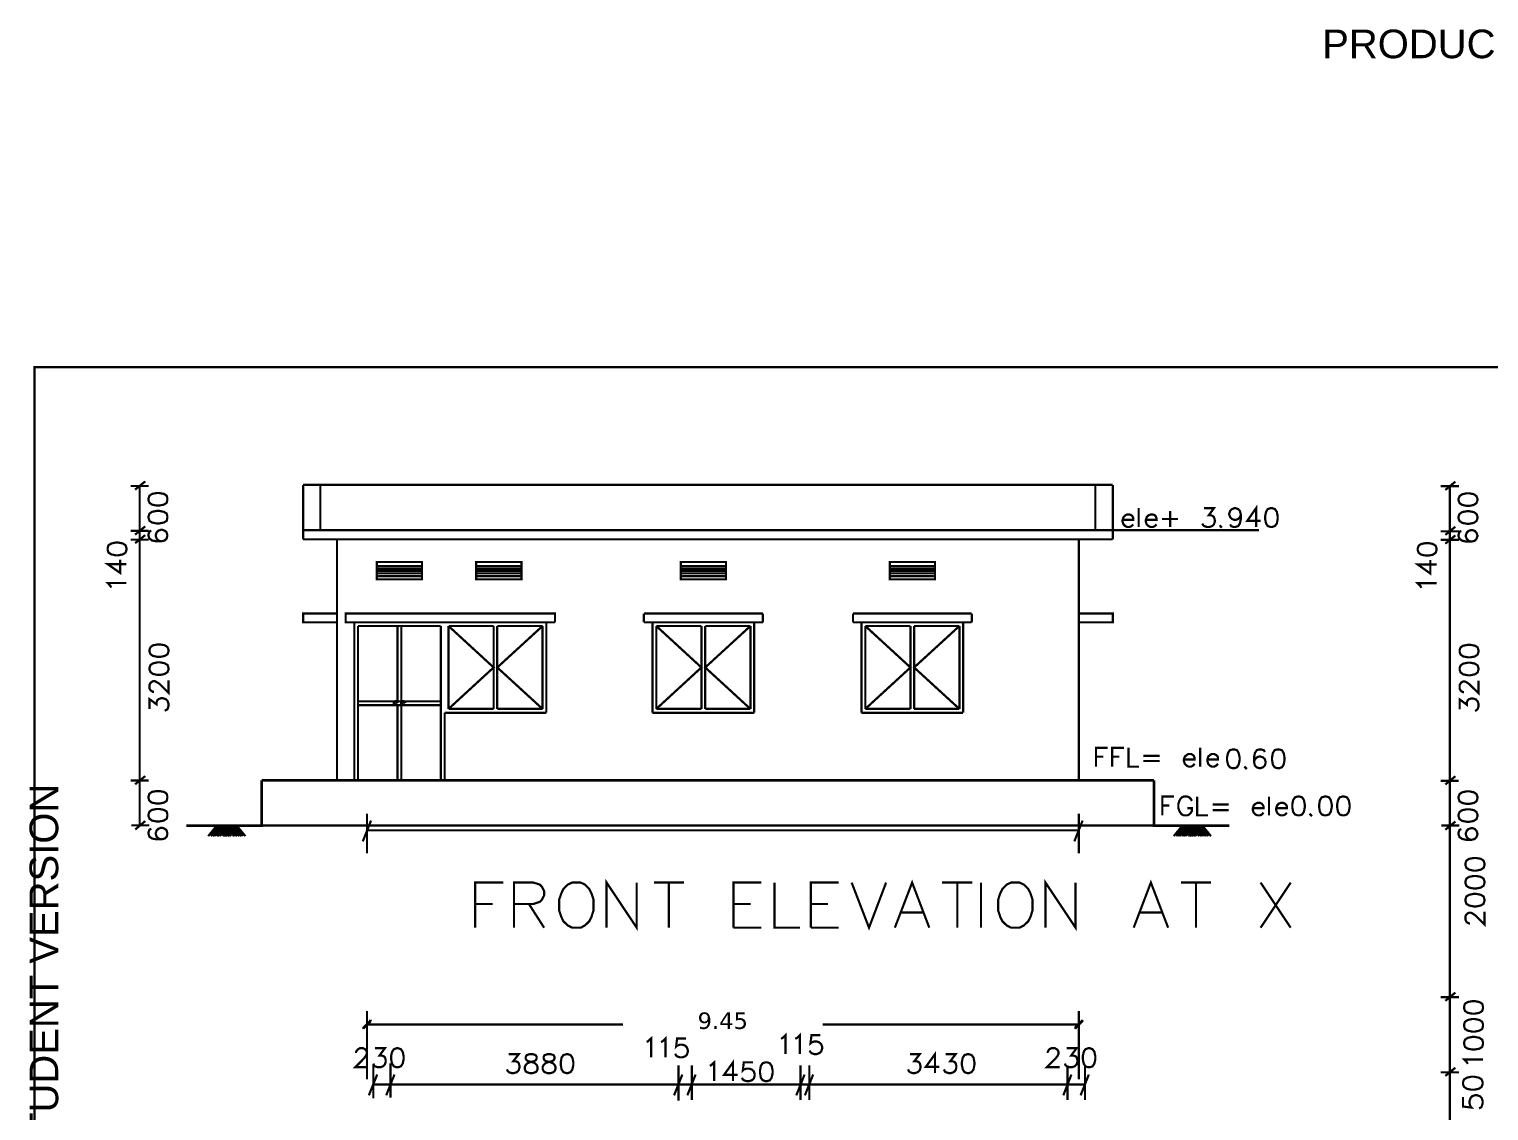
# Model space of a CAD drawing. Header units: millimetres. Extents: x 2845 to 3257, y 1294 to 1582.
# Drawn here: x 2845.3 to 3013.5, y 1456.8 to 1581.5 of the extents above; entities that cross this region are included whole.
import ezdxf

# ---------------------------------------------------------------- set-up
doc = ezdxf.new("R2010")
doc.units = ezdxf.units.MM
for name, color, linetype in [('H', 7, 'Continuous'), ('P', 7, 'Continuous'), ('T', 7, 'Continuous')]:
    doc.layers.add(name, color=color, linetype=linetype)
doc.styles.get("Standard").update_dxf_attribs({"font": 'arial.ttf'})

msp = doc.modelspace()

# ---------------------------------------------------------------- hatches: boundary and pattern name
at = {"layer": 'H', "linetype": 'Continuous'}
for points in [[(2883.81, 1466.31), (2883.73, 1466.4), (2884.61, 1467.28), (2884.68, 1467.19), (2883.81, 1466.31)], [(2965.85, 1466.31), (2965.76, 1466.4), (2966.63, 1467.28), (2966.72, 1467.19), (2965.85, 1466.31)]]:
    msp.add_hatch(color=256, dxfattribs=at).paths.add_polyline_path(points)

# ---------------------------------------------------------------- linework, layer by layer
at = {"layer": 'P'}
for points, const_width in [([(2845.86, 1542.56), (3256.17, 1542.56), (3256.17, 1332.69), (2845.86, 1332.69), (2845.86, 1542.56)], 0.254), ([(2857.46, 1528.45), (2858.63, 1529.4)], 0.254), ([(3008.49, 1528.41), (3009.65, 1529.37)], 0.254), ([(2856.97, 1528.87), (2859.03, 1528.87)], 0.254), ([(2857.99, 1489.72), (2857.99, 1528.87)], 0.254), ([(2859.01, 1527.23), (2859.12, 1526.93), (2859.42, 1526.72), (2859.95, 1526.62), (2860.25, 1526.62), (2860.78, 1526.72), (2861.1, 1526.93), (2861.18, 1527.23), (2861.18, 1527.44), (2861.1, 1527.76), (2860.78, 1527.96), (2860.25, 1528.06), (2859.95, 1528.06), (2859.42, 1527.96), (2859.12, 1527.76), (2859.01, 1527.44), (2859.01, 1527.23)], 0.254), ([(2876.83, 1529), (2970.16, 1529)], 0.254), ([(2876.83, 1522.72), (2876.83, 1529)], 0.254), ([(2878.82, 1523.79), (2878.82, 1529)], 0.254), ([(2968.15, 1523.79), (2968.15, 1529)], 0.254), ([(2970.16, 1522.72), (2970.16, 1529)], 0.254), ([(3007.97, 1528.84), (3010.06, 1528.84)], 0.254), ([(3009.02, 1489.68), (3009.02, 1528.84)], 0.254), ([(3010.02, 1527.22), (3010.13, 1526.9), (3010.44, 1526.69), (3010.96, 1526.58), (3011.27, 1526.58), (3011.78, 1526.69), (3012.08, 1526.9), (3012.19, 1527.22), (3012.19, 1527.41), (3012.08, 1527.71), (3011.78, 1527.92), (3011.27, 1528.03), (3010.96, 1528.03), (3010.44, 1527.92), (3010.13, 1527.71), (3010.02, 1527.41), (3010.02, 1527.22)], 0.254), ([(2859.01, 1525.19), (2859.12, 1524.85), (2859.42, 1524.66), (2859.95, 1524.55), (2860.25, 1524.55), (2860.78, 1524.66), (2861.1, 1524.85), (2861.18, 1525.19), (2861.18, 1525.38), (2861.1, 1525.7), (2860.78, 1525.89), (2860.25, 1526), (2859.95, 1526), (2859.42, 1525.89), (2859.12, 1525.7), (2859.01, 1525.38), (2859.01, 1525.19)], 0.254), ([(2973.14, 1524.15), (2973.14, 1526.32)], 0.254), ([(2976.77, 1526), (2976.77, 1524.15)], 0.254), ([(2980.69, 1526.32), (2981.82, 1526.32), (2981.22, 1525.49), (2981.52, 1525.49), (2981.73, 1525.38), (2981.82, 1525.28), (2981.92, 1524.96), (2981.92, 1524.75), (2981.82, 1524.45), (2981.62, 1524.25), (2981.3, 1524.15), (2981, 1524.15), (2980.69, 1524.25), (2980.58, 1524.34), (2980.48, 1524.55)], 0.254), ([(2984.92, 1525.58), (2984.81, 1525.28), (2984.62, 1525.06), (2984.3, 1524.96), (2984.2, 1524.96), (2983.9, 1525.06), (2983.69, 1525.28), (2983.58, 1525.58), (2983.58, 1525.68), (2983.69, 1526), (2983.9, 1526.21), (2984.2, 1526.32), (2984.3, 1526.32), (2984.62, 1526.21), (2984.81, 1526), (2984.92, 1525.58), (2984.92, 1525.06), (2984.81, 1524.55), (2984.62, 1524.25), (2984.3, 1524.15), (2984.09, 1524.15), (2983.79, 1524.25), (2983.69, 1524.45)], 0.254), ([(2986.68, 1524.15), (2986.68, 1526.32), (2985.66, 1524.85), (2987.2, 1524.85)], 0.254), ([(2988.34, 1526.32), (2988.02, 1526.21), (2987.83, 1525.89), (2987.72, 1525.38), (2987.72, 1525.06), (2987.83, 1524.55), (2988.02, 1524.25), (2988.34, 1524.15), (2988.54, 1524.15), (2988.85, 1524.25), (2989.07, 1524.55), (2989.17, 1525.06), (2989.17, 1525.38), (2989.07, 1525.89), (2988.85, 1526.21), (2988.54, 1526.32), (2988.34, 1526.32)], 0.254), ([(3010.02, 1525.13), (3010.13, 1524.83), (3010.44, 1524.62), (3010.96, 1524.52), (3011.27, 1524.52), (3011.78, 1524.62), (3012.08, 1524.83), (3012.19, 1525.13), (3012.19, 1525.35), (3012.08, 1525.65), (3011.78, 1525.86), (3011.27, 1525.96), (3010.96, 1525.96), (3010.44, 1525.86), (3010.13, 1525.65), (3010.02, 1525.35), (3010.02, 1525.13)], 0.254), ([(2857.46, 1523.26), (2858.63, 1524.22)], 0.254), ([(2971.29, 1524.96), (2972.52, 1524.96), (2972.52, 1525.17), (2972.43, 1525.38), (2972.33, 1525.49), (2972.11, 1525.58), (2971.8, 1525.58), (2971.6, 1525.49), (2971.39, 1525.28), (2971.29, 1524.96), (2971.29, 1524.75), (2971.39, 1524.45), (2971.6, 1524.25), (2971.8, 1524.15), (2972.11, 1524.15), (2972.33, 1524.25), (2972.52, 1524.45)], 0.254), ([(2973.97, 1524.96), (2975.2, 1524.96), (2975.2, 1525.17), (2975.11, 1525.38), (2975.01, 1525.49), (2974.8, 1525.58), (2974.5, 1525.58), (2974.28, 1525.49), (2974.07, 1525.28), (2973.97, 1524.96), (2973.97, 1524.75), (2974.07, 1524.45), (2974.28, 1524.25), (2974.5, 1524.15), (2974.8, 1524.15), (2975.01, 1524.25), (2975.2, 1524.45)], 0.254), ([(2975.84, 1525.06), (2977.69, 1525.06)], 0.254), ([(2982.64, 1524.34), (2982.56, 1524.25), (2982.64, 1524.15), (2982.75, 1524.25)], 0.254), ([(2856.97, 1523.69), (2859.03, 1523.69)], 0.254), ([(2856.97, 1522.68), (2859.03, 1522.68)], 0.254), ([(2857.46, 1522.28), (2858.63, 1523.21)], 0.254), ([(2859.33, 1523.72), (2859.12, 1523.62), (2859.01, 1523.32), (2859.01, 1523.11), (2859.12, 1522.81), (2859.42, 1522.59), (2859.95, 1522.49), (2860.46, 1522.49), (2860.88, 1522.59), (2861.1, 1522.81), (2861.18, 1523.11), (2861.18, 1523.21), (2861.1, 1523.53), (2860.88, 1523.72), (2860.57, 1523.83), (2860.46, 1523.83), (2860.16, 1523.72), (2859.95, 1523.53), (2859.84, 1523.21), (2859.84, 1523.11), (2859.95, 1522.81), (2860.16, 1522.59), (2860.46, 1522.49)], 0.254), ([(2876.83, 1523.79), (2970.16, 1523.79)], 0.254), ([(2876.83, 1522.72), (2970.16, 1522.72)], 0.254), ([(2880.73, 1522.72), (2880.73, 1494.94)], 0.254), ([(2966.24, 1522.72), (2966.24, 1494.94)], 0.254), ([(2970.16, 1523.79), (2987, 1523.79)], 0.254), ([(3007.97, 1523.65), (3010.06, 1523.65)], 0.254), ([(3007.97, 1522.66), (3010.06, 1522.66)], 0.254), ([(3008.49, 1523.23), (3009.65, 1524.18)], 0.254), ([(3008.49, 1522.22), (3009.65, 1523.18)], 0.254), ([(3010.34, 1523.69), (3010.13, 1523.6), (3010.02, 1523.28), (3010.02, 1523.07), (3010.13, 1522.77), (3010.44, 1522.56), (3010.96, 1522.45), (3011.48, 1522.45), (3011.89, 1522.56), (3012.08, 1522.77), (3012.19, 1523.07), (3012.19, 1523.18), (3012.08, 1523.48), (3011.89, 1523.69), (3011.59, 1523.79), (3011.48, 1523.79), (3011.17, 1523.69), (3010.96, 1523.48), (3010.85, 1523.18), (3010.85, 1523.07), (3010.96, 1522.77), (3011.17, 1522.56), (3011.48, 1522.45)], 0.254), ([(2854.3, 1521.5), (2854.39, 1521.2), (2854.71, 1520.99), (2855.22, 1520.88), (2855.54, 1520.88), (2856.07, 1520.99), (2856.37, 1521.2), (2856.47, 1521.5), (2856.47, 1521.71), (2856.37, 1522.03), (2856.07, 1522.24), (2855.54, 1522.35), (2855.22, 1522.35), (2854.71, 1522.24), (2854.39, 1522.03), (2854.3, 1521.71), (2854.3, 1521.5)], 0.254), ([(3005.31, 1521.48), (3005.42, 1521.17), (3005.72, 1520.95), (3006.25, 1520.85), (3006.56, 1520.85), (3007.06, 1520.95), (3007.37, 1521.17), (3007.48, 1521.48), (3007.48, 1521.68), (3007.37, 1521.99), (3007.06, 1522.19), (3006.56, 1522.29), (3006.25, 1522.29), (3005.72, 1522.19), (3005.42, 1521.99), (3005.31, 1521.68), (3005.31, 1521.48)], 0.254), ([(2856.47, 1519.86), (2854.3, 1519.86), (2855.75, 1518.84), (2855.75, 1520.37)], 0.254), ([(2885.33, 1518.11), (2890.53, 1518.11), (2890.53, 1520.11), (2885.33, 1520.11), (2885.33, 1518.11)], 0.254), ([(2885.33, 1519.65), (2890.53, 1519.65)], 0.254), ([(2885.33, 1519.37), (2890.53, 1519.37)], 0.254), ([(2896.78, 1518.11), (2902, 1518.11), (2902, 1520.11), (2896.78, 1520.11), (2896.78, 1518.11)], 0.254), ([(2896.78, 1519.65), (2902, 1519.65)], 0.254), ([(2896.78, 1519.37), (2902, 1519.37)], 0.254), ([(2920.36, 1518.11), (2925.57, 1518.11), (2925.57, 1520.11), (2920.36, 1520.11), (2920.36, 1518.11)], 0.254), ([(2920.36, 1519.65), (2925.57, 1519.65)], 0.254), ([(2920.36, 1519.37), (2925.57, 1519.37)], 0.254), ([(2944.46, 1518.11), (2949.66, 1518.11), (2949.66, 1520.11), (2944.46, 1520.11), (2944.46, 1518.11)], 0.254), ([(2944.46, 1519.65), (2949.66, 1519.65)], 0.254), ([(2944.46, 1519.37), (2949.66, 1519.37)], 0.254), ([(3007.48, 1519.82), (3005.31, 1519.82), (3006.76, 1518.78), (3006.76, 1520.34)], 0.254), ([(2854.71, 1517.16), (2854.6, 1517.37), (2854.3, 1517.69), (2856.47, 1517.69)], 0.254), ([(2885.33, 1519.1), (2890.53, 1519.1)], 0.254), ([(2885.33, 1518.8), (2890.53, 1518.8)], 0.254), ([(2885.33, 1518.48), (2890.53, 1518.48)], 0.254), ([(2896.78, 1519.1), (2902, 1519.1)], 0.254), ([(2896.78, 1518.8), (2902, 1518.8)], 0.254), ([(2896.78, 1518.48), (2902, 1518.48)], 0.254), ([(2920.36, 1519.1), (2925.57, 1519.1)], 0.254), ([(2920.36, 1518.8), (2925.57, 1518.8)], 0.254), ([(2920.36, 1518.48), (2925.57, 1518.48)], 0.254), ([(2944.46, 1519.1), (2949.66, 1519.1)], 0.254), ([(2944.46, 1518.8), (2949.66, 1518.8)], 0.254), ([(2944.46, 1518.48), (2949.66, 1518.48)], 0.254), ([(3005.72, 1517.13), (3005.63, 1517.34), (3005.31, 1517.66), (3007.48, 1517.66)], 0.254), ([(2880.73, 1513.16), (2876.83, 1513.16), (2876.83, 1514.16), (2880.73, 1514.16)], 0.254), ([(2882.74, 1513.16), (2881.73, 1513.16), (2881.73, 1514.16), (2905.86, 1514.16), (2905.86, 1513.16)], 0.254), ([(2929.83, 1514.16), (2918.62, 1514.16), (2916.11, 1514.16)], 0.254), ([(2916.11, 1513.16), (2916.11, 1514.16)], 0.254), ([(2929.83, 1513.16), (2929.83, 1514.16)], 0.254), ([(2953.91, 1514.16), (2942.71, 1514.16), (2940.21, 1514.16)], 0.254), ([(2940.21, 1513.16), (2940.21, 1514.16)], 0.254), ([(2953.91, 1513.16), (2953.91, 1514.16)], 0.254), ([(2966.24, 1513.16), (2970.16, 1513.16), (2970.16, 1514.16), (2966.24, 1514.16)], 0.254), ([(2882.74, 1513.16), (2882.74, 1494.94)], 0.254), ([(2882.74, 1513.16), (2893.15, 1513.16)], 0.254), ([(2883.16, 1512.73), (2883.16, 1494.94)], 0.254), ([(2883.16, 1512.73), (2887.71, 1512.73)], 0.254), ([(2887.71, 1512.73), (2887.71, 1504.04)], 0.254), ([(2887.71, 1512.73), (2888.15, 1512.73)], 0.254), ([(2888.15, 1512.73), (2892.7, 1512.73)], 0.254), ([(2888.15, 1512.73), (2888.15, 1504.04)], 0.254), ([(2892.7, 1512.73), (2892.7, 1503.61), (2892.7, 1494.94)], 0.254), ([(2895.31, 1513.16), (2893.15, 1513.16)], 0.254), ([(2893.59, 1512.73), (2898.79, 1512.73)], 0.254), ([(2893.59, 1512.73), (2893.59, 1503.17)], 0.254), ([(2893.59, 1512.73), (2898.79, 1507.95), (2893.59, 1503.17)], 0.254), ([(2895.31, 1513.16), (2905.86, 1513.16)], 0.254), ([(2898.79, 1512.73), (2898.79, 1503.17)], 0.254), ([(2904.43, 1512.73), (2899.21, 1507.95), (2904.43, 1503.17)], 0.254), ([(2899.21, 1512.73), (2904.43, 1512.73)], 0.254), ([(2899.21, 1512.73), (2899.21, 1503.17)], 0.254), ([(2904.43, 1512.73), (2904.43, 1503.17)], 0.254), ([(2904.86, 1513.16), (2904.86, 1502.73)], 0.254), ([(2916.11, 1513.16), (2929.83, 1513.16)], 0.254), ([(2917.1, 1502.73), (2917.1, 1513.16)], 0.254), ([(2917.54, 1512.73), (2922.74, 1512.73)], 0.254), ([(2917.54, 1503.17), (2917.54, 1512.73)], 0.254), ([(2917.54, 1512.73), (2922.74, 1507.95), (2917.54, 1503.17)], 0.254), ([(2917.63, 1513.16), (2918.62, 1513.16)], 0.254), ([(2922.74, 1512.73), (2922.74, 1503.17)], 0.254), ([(2928.39, 1512.73), (2923.18, 1507.95), (2928.39, 1503.17)], 0.254), ([(2923.18, 1512.73), (2928.39, 1512.73)], 0.254), ([(2923.18, 1512.73), (2923.18, 1503.17)], 0.254), ([(2928.39, 1503.17), (2928.39, 1512.73)], 0.254), ([(2928.83, 1502.73), (2928.83, 1513.16)], 0.254), ([(2940.21, 1513.16), (2953.91, 1513.16)], 0.254), ([(2941.19, 1502.73), (2941.19, 1513.16)], 0.254), ([(2941.63, 1512.73), (2946.84, 1512.73)], 0.254), ([(2941.63, 1503.17), (2941.63, 1512.73)], 0.254), ([(2941.63, 1512.73), (2946.84, 1507.95), (2941.63, 1503.17)], 0.254), ([(2941.71, 1513.16), (2942.71, 1513.16)], 0.254), ([(2946.84, 1512.73), (2946.84, 1503.17)], 0.254), ([(2952.48, 1512.73), (2947.26, 1507.95), (2952.48, 1503.17)], 0.254), ([(2947.26, 1512.73), (2952.48, 1512.73)], 0.254), ([(2947.26, 1512.73), (2947.26, 1503.17)], 0.254), ([(2952.48, 1503.17), (2952.48, 1512.73)], 0.254), ([(2952.91, 1502.73), (2952.91, 1513.16)], 0.254), ([(2859.12, 1509.77), (2859.24, 1509.47), (2859.54, 1509.28), (2860.05, 1509.17), (2860.37, 1509.17), (2860.88, 1509.28), (2861.2, 1509.47), (2861.31, 1509.77), (2861.31, 1509.98), (2861.2, 1510.3), (2860.88, 1510.51), (2860.37, 1510.6), (2860.05, 1510.6), (2859.54, 1510.51), (2859.24, 1510.3), (2859.12, 1509.98), (2859.12, 1509.77)], 0.254), ([(3010.14, 1509.75), (3010.25, 1509.44), (3010.55, 1509.22), (3011.08, 1509.12), (3011.38, 1509.12), (3011.91, 1509.22), (3012.21, 1509.44), (3012.31, 1509.75), (3012.31, 1509.95), (3012.21, 1510.26), (3011.91, 1510.46), (3011.38, 1510.56), (3011.08, 1510.56), (3010.55, 1510.46), (3010.25, 1510.26), (3010.14, 1509.95), (3010.14, 1509.75)], 0.254), ([(2859.12, 1507.71), (2859.24, 1507.41), (2859.54, 1507.2), (2860.05, 1507.09), (2860.37, 1507.09), (2860.88, 1507.2), (2861.2, 1507.41), (2861.31, 1507.71), (2861.31, 1507.92), (2861.2, 1508.24), (2860.88, 1508.43), (2860.37, 1508.54), (2860.05, 1508.54), (2859.54, 1508.43), (2859.24, 1508.24), (2859.12, 1507.92), (2859.12, 1507.71)], 0.254), ([(3010.14, 1507.69), (3010.25, 1507.37), (3010.55, 1507.16), (3011.08, 1507.05), (3011.38, 1507.05), (3011.91, 1507.16), (3012.21, 1507.37), (3012.31, 1507.69), (3012.31, 1507.88), (3012.21, 1508.18), (3011.91, 1508.39), (3011.38, 1508.5), (3011.08, 1508.5), (3010.55, 1508.39), (3010.25, 1508.18), (3010.14, 1507.88), (3010.14, 1507.69)], 0.254), ([(2859.65, 1505.13), (2859.54, 1505.13), (2859.35, 1505.24), (2859.24, 1505.33), (2859.12, 1505.54), (2859.12, 1505.96), (2859.24, 1506.17), (2859.35, 1506.26), (2859.54, 1506.37), (2859.75, 1506.37), (2859.95, 1506.26), (2860.27, 1506.07), (2861.31, 1505.03), (2861.31, 1506.47)], 0.254), ([(3010.66, 1505.1), (3010.55, 1505.1), (3010.34, 1505.2), (3010.25, 1505.31), (3010.14, 1505.5), (3010.14, 1505.93), (3010.25, 1506.12), (3010.34, 1506.23), (3010.55, 1506.33), (3010.76, 1506.33), (3010.97, 1506.23), (3011.27, 1506.01), (3012.31, 1504.99), (3012.31, 1506.44)], 0.254), ([(2859.12, 1503.16), (2859.12, 1504.3), (2859.95, 1503.69), (2859.95, 1504), (2860.05, 1504.2), (2860.16, 1504.3), (2860.48, 1504.41), (2860.67, 1504.41), (2860.99, 1504.3), (2861.2, 1504.09), (2861.31, 1503.79), (2861.31, 1503.47), (2861.2, 1503.16), (2861.1, 1503.07), (2860.88, 1502.96)], 0.254), ([(2883.16, 1504.04), (2892.7, 1504.04)], 0.254), ([(2887.71, 1503.84), (2887.69, 1503.93), (2887.64, 1504), (2887.55, 1504.04), (2887.48, 1504.06), (2887.39, 1504.02), (2887.32, 1503.97), (2887.29, 1503.9), (2887.29, 1503.81), (2887.31, 1503.74), (2887.36, 1503.67), (2887.43, 1503.63), (2887.52, 1503.61), (2887.61, 1503.65), (2887.66, 1503.7), (2887.71, 1503.77)], 0.296), ([(2888.58, 1503.84), (2888.56, 1503.93), (2888.51, 1504), (2888.44, 1504.04), (2888.35, 1504.06), (2888.26, 1504.02), (2888.19, 1503.97), (2888.15, 1503.9), (2888.15, 1503.81), (2888.17, 1503.74), (2888.22, 1503.67), (2888.29, 1503.63), (2888.38, 1503.61), (2888.47, 1503.65), (2888.54, 1503.7), (2888.58, 1503.77)], 0.296), ([(3010.14, 1503.14), (3010.14, 1504.27), (3010.97, 1503.65), (3010.97, 1503.95), (3011.08, 1504.16), (3011.18, 1504.27), (3011.48, 1504.37), (3011.7, 1504.37), (3012.01, 1504.27), (3012.21, 1504.06), (3012.31, 1503.76), (3012.31, 1503.44), (3012.21, 1503.14), (3012.1, 1503.03), (3011.91, 1502.93)], 0.254), ([(2883.16, 1503.61), (2892.7, 1503.61)], 0.254), ([(2887.57, 1503.84), (2887.52, 1503.9), (2887.45, 1503.88), (2887.45, 1503.79), (2887.5, 1503.77), (2887.57, 1503.81)], 0.296), ([(2887.71, 1503.61), (2887.71, 1494.94)], 0.254), ([(2888.15, 1503.61), (2888.15, 1494.94)], 0.254), ([(2888.44, 1503.84), (2888.38, 1503.9), (2888.31, 1503.88), (2888.31, 1503.79), (2888.37, 1503.77), (2888.44, 1503.81)], 0.296), ([(2893.15, 1502.73), (2904.86, 1502.73)], 0.254), ([(2893.15, 1502.73), (2893.15, 1494.94)], 0.254), ([(2893.59, 1503.17), (2898.79, 1503.17)], 0.254), ([(2899.21, 1503.17), (2904.43, 1503.17)], 0.254), ([(2917.1, 1502.73), (2928.83, 1502.73)], 0.254), ([(2917.54, 1503.17), (2922.74, 1503.17)], 0.254), ([(2923.18, 1503.17), (2928.39, 1503.17)], 0.254), ([(2941.19, 1502.73), (2952.91, 1502.73)], 0.254), ([(2941.63, 1503.17), (2946.84, 1503.17)], 0.254), ([(2947.26, 1503.17), (2952.48, 1503.17)], 0.254), ([(2968.23, 1496.52), (2968.23, 1498.69), (2969.57, 1498.69)], 0.254), ([(2968.23, 1497.67), (2969.06, 1497.67)], 0.254), ([(2970.1, 1496.52), (2970.1, 1498.69), (2971.44, 1498.69)], 0.254), ([(2970.1, 1497.67), (2970.92, 1497.67)], 0.254), ([(2971.96, 1498.69), (2971.96, 1496.52), (2973.19, 1496.52)], 0.254), ([(2973.7, 1497.76), (2975.57, 1497.76)], 0.254), ([(2978.36, 1497.35), (2979.59, 1497.35), (2979.59, 1497.56), (2979.49, 1497.76), (2979.4, 1497.86), (2979.19, 1497.97), (2978.89, 1497.97), (2978.68, 1497.86), (2978.46, 1497.67), (2978.36, 1497.35), (2978.36, 1497.16), (2978.46, 1496.84), (2978.68, 1496.63), (2978.89, 1496.52), (2979.19, 1496.52), (2979.4, 1496.63), (2979.59, 1496.84)], 0.254), ([(2980.23, 1496.52), (2980.23, 1498.69)], 0.254), ([(2981.06, 1497.35), (2982.29, 1497.35), (2982.29, 1497.56), (2982.19, 1497.76), (2982.08, 1497.86), (2981.87, 1497.97), (2981.57, 1497.97), (2981.36, 1497.86), (2981.16, 1497.67), (2981.06, 1497.35), (2981.06, 1497.16), (2981.16, 1496.84), (2981.36, 1496.63), (2981.57, 1496.52), (2981.87, 1496.52), (2982.08, 1496.63), (2982.29, 1496.84)], 0.254), ([(2983.97, 1498.5), (2983.65, 1498.41), (2983.44, 1498.09), (2983.33, 1497.58), (2983.33, 1497.26), (2983.44, 1496.75), (2983.65, 1496.44), (2983.97, 1496.33), (2984.18, 1496.33), (2984.48, 1496.44), (2984.67, 1496.75), (2984.78, 1497.26), (2984.78, 1497.58), (2984.67, 1498.09), (2984.48, 1498.41), (2984.18, 1498.5), (2983.97, 1498.5)], 0.254), ([(2987.69, 1498.2), (2987.58, 1498.41), (2987.27, 1498.5), (2987.05, 1498.5), (2986.75, 1498.41), (2986.54, 1498.09), (2986.44, 1497.58), (2986.44, 1497.07), (2986.54, 1496.65), (2986.75, 1496.44), (2987.05, 1496.33), (2987.16, 1496.33), (2987.48, 1496.44), (2987.69, 1496.65), (2987.78, 1496.96), (2987.78, 1497.07), (2987.69, 1497.37), (2987.48, 1497.58), (2987.16, 1497.69), (2987.05, 1497.69), (2986.75, 1497.58), (2986.54, 1497.37), (2986.44, 1497.07)], 0.254), ([(2989.12, 1498.5), (2988.82, 1498.41), (2988.61, 1498.09), (2988.52, 1497.58), (2988.52, 1497.26), (2988.61, 1496.75), (2988.82, 1496.44), (2989.12, 1496.33), (2989.33, 1496.33), (2989.65, 1496.44), (2989.86, 1496.75), (2989.95, 1497.26), (2989.95, 1497.58), (2989.86, 1498.09), (2989.65, 1498.41), (2989.33, 1498.5), (2989.12, 1498.5)], 0.254), ([(2973.7, 1497.16), (2975.57, 1497.16)], 0.254), ([(2985.5, 1496.54), (2985.41, 1496.44), (2985.5, 1496.33), (2985.61, 1496.44)], 0.254), ([(2856.95, 1494.92), (2859.03, 1494.92)], 0.254), ([(2857.46, 1494.48), (2858.63, 1495.43)], 0.254), ([(2872.05, 1494.94), (2872.05, 1489.72), (2863.35, 1489.72)], 0.296), ([(2872.05, 1494.94), (2974.92, 1494.94)], 0.296), ([(2974.92, 1494.94), (2974.92, 1489.72), (2983.6, 1489.72)], 0.296), ([(3007.96, 1494.88), (3010.04, 1494.88)], 0.254), ([(3008.49, 1494.46), (3009.65, 1495.41)], 0.254), ([(2859.01, 1492.87), (2859.12, 1492.57), (2859.42, 1492.36), (2859.95, 1492.26), (2860.25, 1492.26), (2860.78, 1492.36), (2861.1, 1492.57), (2861.18, 1492.87), (2861.18, 1493.08), (2861.1, 1493.4), (2860.78, 1493.61), (2860.25, 1493.7), (2859.95, 1493.7), (2859.42, 1493.61), (2859.12, 1493.4), (2859.01, 1493.08), (2859.01, 1492.87)], 0.254), ([(2975.87, 1490.9), (2975.87, 1493.07), (2977.21, 1493.07)], 0.254), ([(2979.28, 1492.56), (2979.17, 1492.77), (2978.96, 1492.98), (2978.75, 1493.07), (2978.34, 1493.07), (2978.13, 1492.98), (2977.94, 1492.77), (2977.83, 1492.56), (2977.72, 1492.24), (2977.72, 1491.73), (2977.83, 1491.41), (2977.94, 1491.21), (2978.13, 1491), (2978.34, 1490.9), (2978.75, 1490.9), (2978.96, 1491), (2979.17, 1491.21), (2979.28, 1491.41), (2979.28, 1491.73), (2978.75, 1491.73)], 0.254), ([(2979.89, 1493.07), (2979.89, 1490.9), (2981.13, 1490.9)], 0.254), ([(2986.3, 1491.73), (2987.53, 1491.73), (2987.53, 1491.94), (2987.43, 1492.15), (2987.34, 1492.24), (2987.13, 1492.34), (2986.83, 1492.34), (2986.61, 1492.24), (2986.4, 1492.04), (2986.3, 1491.73), (2986.3, 1491.51), (2986.4, 1491.21), (2986.61, 1491), (2986.83, 1490.9), (2987.13, 1490.9), (2987.34, 1491), (2987.53, 1491.21)], 0.254), ([(2988.17, 1490.9), (2988.17, 1493.07)], 0.254), ([(2988.99, 1491.73), (2990.23, 1491.73), (2990.23, 1491.94), (2990.12, 1492.15), (2990.02, 1492.24), (2989.81, 1492.34), (2989.51, 1492.34), (2989.29, 1492.24), (2989.1, 1492.04), (2988.99, 1491.73), (2988.99, 1491.51), (2989.1, 1491.21), (2989.29, 1491), (2989.51, 1490.9), (2989.81, 1490.9), (2990.02, 1491), (2990.23, 1491.21)], 0.254), ([(2991.46, 1493.07), (2991.16, 1492.98), (2990.95, 1492.66), (2990.85, 1492.15), (2990.85, 1491.83), (2990.95, 1491.3), (2991.16, 1491), (2991.46, 1490.9), (2991.68, 1490.9), (2991.98, 1491), (2992.19, 1491.3), (2992.29, 1491.83), (2992.29, 1492.15), (2992.19, 1492.66), (2991.98, 1492.98), (2991.68, 1493.07), (2991.46, 1493.07)], 0.254), ([(2994.57, 1493.07), (2994.25, 1492.98), (2994.04, 1492.66), (2993.95, 1492.15), (2993.95, 1491.83), (2994.04, 1491.3), (2994.25, 1491), (2994.57, 1490.9), (2994.78, 1490.9), (2995.08, 1491), (2995.29, 1491.3), (2995.4, 1491.83), (2995.4, 1492.15), (2995.29, 1492.66), (2995.08, 1492.98), (2994.78, 1493.07), (2994.57, 1493.07)], 0.254), ([(2996.63, 1493.07), (2996.32, 1492.98), (2996.12, 1492.66), (2996.02, 1492.15), (2996.02, 1491.83), (2996.12, 1491.3), (2996.32, 1491), (2996.63, 1490.9), (2996.84, 1490.9), (2997.14, 1491), (2997.36, 1491.3), (2997.46, 1491.83), (2997.46, 1492.15), (2997.36, 1492.66), (2997.14, 1492.98), (2996.84, 1493.07), (2996.63, 1493.07)], 0.254), ([(3010.02, 1492.84), (3010.13, 1492.52), (3010.44, 1492.33), (3010.96, 1492.22), (3011.27, 1492.22), (3011.78, 1492.33), (3012.08, 1492.52), (3012.19, 1492.84), (3012.19, 1493.05), (3012.08, 1493.35), (3011.78, 1493.56), (3011.27, 1493.67), (3010.96, 1493.67), (3010.44, 1493.56), (3010.13, 1493.35), (3010.02, 1493.05), (3010.02, 1492.84)], 0.254), ([(2859.01, 1490.81), (2859.12, 1490.51), (2859.42, 1490.3), (2859.95, 1490.19), (2860.25, 1490.19), (2860.78, 1490.3), (2861.1, 1490.51), (2861.18, 1490.81), (2861.18, 1491.02), (2861.1, 1491.34), (2860.78, 1491.53), (2860.25, 1491.64), (2859.95, 1491.64), (2859.42, 1491.53), (2859.12, 1491.34), (2859.01, 1491.02), (2859.01, 1490.81)], 0.254), ([(2884.2, 1486.52), (2884.2, 1491.09)], 0.254), ([(2966.24, 1486.52), (2966.24, 1491.09)], 0.254), ([(2975.87, 1492.04), (2976.68, 1492.04)], 0.254), ([(2981.66, 1492.15), (2983.51, 1492.15)], 0.254), ([(2981.66, 1491.51), (2983.51, 1491.51)], 0.254), ([(2993.02, 1491.11), (2992.91, 1491), (2993.02, 1490.9), (2993.12, 1491)], 0.254), ([(3010.02, 1490.77), (3010.13, 1490.46), (3010.44, 1490.26), (3010.96, 1490.16), (3011.27, 1490.16), (3011.78, 1490.26), (3012.08, 1490.46), (3012.19, 1490.77), (3012.19, 1490.99), (3012.08, 1491.29), (3011.78, 1491.5), (3011.27, 1491.6), (3010.96, 1491.6), (3010.44, 1491.5), (3010.13, 1491.29), (3010.02, 1490.99), (3010.02, 1490.77)], 0.254), ([(2857.02, 1489.75), (2859.1, 1489.75)], 0.254), ([(2857.48, 1489.27), (2858.63, 1490.24)], 0.254), ([(2859.33, 1489.36), (2859.12, 1489.26), (2859.01, 1488.96), (2859.01, 1488.75), (2859.12, 1488.43), (2859.42, 1488.23), (2859.95, 1488.13), (2860.46, 1488.13), (2860.88, 1488.23), (2861.1, 1488.43), (2861.18, 1488.75), (2861.18, 1488.85), (2861.1, 1489.17), (2860.88, 1489.36), (2860.57, 1489.47), (2860.46, 1489.47), (2860.16, 1489.36), (2859.95, 1489.17), (2859.84, 1488.85), (2859.84, 1488.75), (2859.95, 1488.43), (2860.16, 1488.23), (2860.46, 1488.13)], 0.254), ([(2866.88, 1489.72), (2865.89, 1488.5)], 0.254), ([(2867.2, 1489.72), (2866.21, 1488.5)], 0.254), ([(2867.41, 1489.72), (2866.4, 1488.5)], 0.254), ([(2867.59, 1489.72), (2866.6, 1488.5)], 0.254), ([(2867.59, 1489.72), (2866.6, 1488.5)], 0.254), ([(2867.83, 1489.72), (2866.85, 1488.5)], 0.254), ([(2866.95, 1489.72), (2867.94, 1488.5)], 0.254), ([(2868.01, 1489.72), (2867.02, 1488.5)], 0.254), ([(2867.87, 1489.56), (2867.02, 1488.5)], 0.254), ([(2867.09, 1489.72), (2868.1, 1488.5)], 0.254), ([(2868.22, 1489.72), (2867.23, 1488.5)], 0.254), ([(2867.37, 1489.72), (2868.36, 1488.5)], 0.254), ([(2867.52, 1489.72), (2868.52, 1488.5)], 0.254), ([(2868.56, 1489.72), (2867.57, 1488.5)], 0.254), ([(2868.72, 1489.72), (2867.71, 1488.5)], 0.254), ([(2867.85, 1489.72), (2868.86, 1488.5)], 0.254), ([(2868.98, 1489.72), (2867.97, 1488.5)], 0.254), ([(2868.06, 1489.72), (2869.05, 1488.5)], 0.254), ([(2869.14, 1489.72), (2868.13, 1488.5)], 0.254), ([(2868.2, 1489.56), (2869.05, 1488.5)], 0.254), ([(2868.24, 1489.72), (2869.24, 1488.5)], 0.254), ([(2868.49, 1489.72), (2869.47, 1488.5)], 0.254), ([(2868.49, 1489.72), (2869.47, 1488.5)], 0.254), ([(2868.68, 1489.72), (2869.67, 1488.5)], 0.254), ([(2868.87, 1489.72), (2869.88, 1488.5)], 0.254), ([(2869.17, 1489.72), (2870.18, 1488.5)], 0.254), ([(2872.05, 1489.72), (2974.92, 1489.72)], 0.254), ([(2883.71, 1487.9), (2884.66, 1490.3)], 0.254), ([(2884.2, 1489.17), (2966.24, 1489.17)], 0.254), ([(2965.73, 1487.9), (2966.68, 1490.3)], 0.254), ([(2978.18, 1489.72), (2977.19, 1488.5)], 0.254), ([(2978.48, 1489.72), (2977.49, 1488.5)], 0.254), ([(2978.69, 1489.72), (2977.69, 1488.5)], 0.254), ([(2978.89, 1489.72), (2977.88, 1488.5)], 0.254), ([(2978.89, 1489.72), (2977.88, 1488.5)], 0.254), ([(2979.13, 1489.72), (2978.15, 1488.5)], 0.254), ([(2978.24, 1489.72), (2979.22, 1488.5)], 0.254), ([(2979.31, 1489.72), (2978.31, 1488.5)], 0.254), ([(2979.17, 1489.56), (2978.31, 1488.5)], 0.254), ([(2978.39, 1489.72), (2979.38, 1488.5)], 0.254), ([(2979.52, 1489.72), (2978.52, 1488.5)], 0.254), ([(2978.66, 1489.72), (2979.65, 1488.5)], 0.254), ([(2978.82, 1489.72), (2979.81, 1488.5)], 0.254), ([(2979.84, 1489.72), (2978.85, 1488.5)], 0.254), ([(2980, 1489.72), (2978.99, 1488.5)], 0.254), ([(2979.15, 1489.72), (2980.14, 1488.5)], 0.254), ([(2980.26, 1489.72), (2979.28, 1488.5)], 0.254), ([(2979.36, 1489.72), (2980.35, 1488.5)], 0.254), ([(2980.42, 1489.72), (2979.42, 1488.5)], 0.254), ([(2979.49, 1489.56), (2980.35, 1488.5)], 0.254), ([(2979.52, 1489.72), (2980.53, 1488.5)], 0.254), ([(2979.77, 1489.72), (2980.76, 1488.5)], 0.254), ([(2979.77, 1489.72), (2980.76, 1488.5)], 0.254), ([(2979.96, 1489.72), (2980.95, 1488.5)], 0.254), ([(2980.18, 1489.72), (2981.16, 1488.5)], 0.254), ([(2980.48, 1489.72), (2981.48, 1488.5)], 0.254), ([(3008.04, 1489.72), (3010.11, 1489.72)], 0.254), ([(3008.49, 1489.24), (3009.65, 1490.19)], 0.254), ([(3009.02, 1489.66), (3009.02, 1453.57)], 0.254), ([(3010.34, 1489.33), (3010.13, 1489.22), (3010.02, 1488.92), (3010.02, 1488.71), (3010.13, 1488.39), (3010.44, 1488.18), (3010.96, 1488.07), (3011.48, 1488.07), (3011.89, 1488.18), (3012.08, 1488.39), (3012.19, 1488.71), (3012.19, 1488.82), (3012.08, 1489.12), (3011.89, 1489.33), (3011.59, 1489.43), (3011.48, 1489.43), (3011.17, 1489.33), (3010.96, 1489.12), (3010.85, 1488.82), (3010.85, 1488.71), (3010.96, 1488.39), (3011.17, 1488.18), (3011.48, 1488.07)], 0.254), ([(3010.81, 1485.15), (3010.92, 1484.85), (3011.24, 1484.64), (3011.75, 1484.53), (3012.07, 1484.53), (3012.58, 1484.64), (3012.9, 1484.85), (3013, 1485.15), (3013, 1485.36), (3012.9, 1485.68), (3012.58, 1485.89), (3012.07, 1485.98), (3011.75, 1485.98), (3011.24, 1485.89), (3010.92, 1485.68), (3010.81, 1485.36), (3010.81, 1485.15)], 0.254), ([(3010.81, 1483.08), (3010.92, 1482.78), (3011.24, 1482.57), (3011.75, 1482.47), (3012.07, 1482.47), (3012.58, 1482.57), (3012.9, 1482.78), (3013, 1483.08), (3013, 1483.29), (3012.9, 1483.61), (3012.58, 1483.81), (3012.07, 1483.91), (3011.75, 1483.91), (3011.24, 1483.81), (3010.92, 1483.61), (3010.81, 1483.29), (3010.81, 1483.08)], 0.254), ([(2896.67, 1477.95), (2896.67, 1483.15), (2899.9, 1483.15)], 0.254), ([(2901.14, 1477.95), (2901.14, 1483.15), (2903.38, 1483.15), (2904.12, 1482.92), (2904.36, 1482.66), (2904.61, 1482.17), (2904.61, 1481.67), (2904.36, 1481.18), (2904.12, 1480.93), (2903.38, 1480.68), (2901.14, 1480.68)], 0.254), ([(2907.84, 1483.15), (2907.34, 1482.92), (2906.83, 1482.41), (2906.6, 1481.92), (2906.34, 1481.18), (2906.34, 1479.94), (2906.6, 1479.18), (2906.83, 1478.69), (2907.34, 1478.21), (2907.84, 1477.95), (2908.83, 1477.95), (2909.32, 1478.21), (2909.81, 1478.69), (2910.06, 1479.18), (2910.31, 1479.94), (2910.31, 1481.18), (2910.06, 1481.92), (2909.81, 1482.41), (2909.32, 1482.92), (2908.83, 1483.15), (2907.84, 1483.15)], 0.254), ([(2911.81, 1477.95), (2911.81, 1483.15), (2915.28, 1477.95), (2915.28, 1483.15)], 0.254), ([(2917.26, 1483.15), (2920.73, 1483.15)], 0.254), ([(2918.99, 1483.15), (2918.99, 1477.95)], 0.254), ([(2926.43, 1477.95), (2926.43, 1483.15), (2929.66, 1483.15)], 0.254), ([(2931.16, 1483.15), (2931.16, 1477.95), (2934.12, 1477.95)], 0.254), ([(2935.36, 1477.95), (2935.36, 1483.15), (2938.58, 1483.15)], 0.254), ([(2940.06, 1483.15), (2942.06, 1477.95), (2944.03, 1483.15)], 0.254), ([(2945.04, 1477.95), (2947.03, 1483.15), (2949.01, 1477.95)], 0.254), ([(2950.49, 1483.15), (2953.96, 1483.15)], 0.254), ([(2952.24, 1483.15), (2952.24, 1477.95)], 0.254), ([(2954.97, 1477.95), (2954.97, 1483.15)], 0.254), ([(2958.43, 1483.15), (2957.93, 1482.92), (2957.44, 1482.41), (2957.19, 1481.92), (2956.95, 1481.18), (2956.95, 1479.94), (2957.19, 1479.18), (2957.44, 1478.69), (2957.93, 1478.21), (2958.43, 1477.95), (2959.41, 1477.95), (2959.91, 1478.21), (2960.42, 1478.69), (2960.67, 1479.18), (2960.91, 1479.94), (2960.91, 1481.18), (2960.67, 1481.92), (2960.42, 1482.41), (2959.91, 1482.92), (2959.41, 1483.15), (2958.43, 1483.15)], 0.254), ([(2962.4, 1477.95), (2962.4, 1483.15), (2965.87, 1477.95), (2965.87, 1483.15)], 0.254), ([(2972.57, 1477.95), (2974.55, 1483.15), (2976.54, 1477.95)], 0.254), ([(2978.02, 1483.15), (2981.5, 1483.15)], 0.254), ([(2979.75, 1483.15), (2979.75, 1477.95)], 0.254), ([(2987.2, 1477.95), (2990.67, 1483.15)], 0.254), ([(2987.2, 1483.15), (2990.67, 1477.95)], 0.254), ([(2896.67, 1480.68), (2898.67, 1480.68)], 0.254), ([(2902.86, 1480.68), (2904.61, 1477.95)], 0.254), ([(2926.43, 1480.68), (2928.42, 1480.68)], 0.254), ([(2935.36, 1480.68), (2937.35, 1480.68)], 0.254), ([(3010.81, 1481.02), (3010.92, 1480.7), (3011.24, 1480.51), (3011.75, 1480.4), (3012.07, 1480.4), (3012.58, 1480.51), (3012.9, 1480.7), (3013, 1481.02), (3013, 1481.23), (3012.9, 1481.55), (3012.58, 1481.74), (3012.07, 1481.85), (3011.75, 1481.85), (3011.24, 1481.74), (3010.92, 1481.55), (3010.81, 1481.23), (3010.81, 1481.02)], 0.254), ([(2945.78, 1479.7), (2948.27, 1479.7)], 0.254), ([(2973.31, 1479.7), (2975.78, 1479.7)], 0.254), ([(3011.34, 1478.44), (3011.24, 1478.44), (3011.03, 1478.53), (3010.92, 1478.64), (3010.81, 1478.85), (3010.81, 1479.27), (3010.92, 1479.47), (3011.03, 1479.57), (3011.24, 1479.68), (3011.45, 1479.68), (3011.66, 1479.57), (3011.96, 1479.36), (3013, 1478.34), (3013, 1479.78)], 0.254), ([(2926.43, 1477.95), (2929.66, 1477.95)], 0.254), ([(2935.36, 1477.95), (2938.58, 1477.95)], 0.254), ([(3008.49, 1469.52), (3009.65, 1470.47)], 0.254), ([(3007.97, 1469.94), (3010.06, 1469.94)], 0.254), ([(3010.66, 1468.65), (3010.76, 1468.35), (3011.08, 1468.14), (3011.59, 1468.04), (3011.91, 1468.04), (3012.42, 1468.14), (3012.74, 1468.35), (3012.83, 1468.65), (3012.83, 1468.87), (3012.74, 1469.18), (3012.42, 1469.38), (3011.91, 1469.48), (3011.59, 1469.48), (3011.08, 1469.38), (3010.76, 1469.18), (3010.66, 1468.87), (3010.66, 1468.65)], 0.254), ([(2884.2, 1460.47), (2884.2, 1468.35)], 0.254), ([(2966.24, 1460.47), (2966.24, 1468.35)], 0.254), ([(3010.66, 1466.59), (3010.76, 1466.27), (3011.08, 1466.08), (3011.59, 1465.97), (3011.91, 1465.97), (3012.42, 1466.08), (3012.74, 1466.27), (3012.83, 1466.59), (3012.83, 1466.8), (3012.74, 1467.1), (3012.42, 1467.31), (3011.91, 1467.42), (3011.59, 1467.42), (3011.08, 1467.31), (3010.76, 1467.1), (3010.66, 1466.8), (3010.66, 1466.59)], 0.254), ([(2884.11, 1466.8), (2913.71, 1466.8)], 0.254), ([(2916.43, 1464.77), (2916.62, 1464.88), (2916.94, 1465.18), (2916.94, 1463.01)], 0.254), ([(2918.09, 1464.77), (2918.3, 1464.88), (2918.6, 1465.18), (2918.6, 1463.01)], 0.254), ([(2931.92, 1465.14), (2932.11, 1465.25), (2932.43, 1465.55), (2932.43, 1463.38)], 0.254), ([(2933.56, 1465.14), (2933.77, 1465.25), (2934.09, 1465.55), (2934.09, 1463.38)], 0.254), ([(2936.45, 1465.55), (2935.43, 1465.55), (2935.32, 1464.62), (2935.43, 1464.72), (2935.73, 1464.83), (2936.04, 1464.83), (2936.34, 1464.72), (2936.55, 1464.51), (2936.66, 1464.21), (2936.66, 1464), (2936.55, 1463.68), (2936.34, 1463.49), (2936.04, 1463.38), (2935.73, 1463.38), (2935.43, 1463.49), (2935.32, 1463.59), (2935.21, 1463.79)], 0.254), ([(2966.33, 1466.8), (2936.71, 1466.8)], 0.254), ([(3010.66, 1464.53), (3010.76, 1464.21), (3011.08, 1464), (3011.59, 1463.91), (3011.91, 1463.91), (3012.42, 1464), (3012.74, 1464.21), (3012.83, 1464.53), (3012.83, 1464.74), (3012.74, 1465.04), (3012.42, 1465.25), (3011.91, 1465.36), (3011.59, 1465.36), (3011.08, 1465.25), (3010.76, 1465.04), (3010.66, 1464.74), (3010.66, 1464.53)], 0.254), ([(2882.93, 1463.52), (2882.93, 1463.63), (2883.06, 1463.84), (2883.16, 1463.94), (2883.36, 1464.05), (2883.76, 1464.05), (2883.97, 1463.94), (2884.08, 1463.84), (2884.18, 1463.63), (2884.18, 1463.42), (2884.08, 1463.2), (2883.87, 1462.9), (2882.84, 1461.86), (2884.29, 1461.86)], 0.254), ([(2885.12, 1464.05), (2886.25, 1464.05), (2885.63, 1463.2), (2885.93, 1463.2), (2886.14, 1463.12), (2886.25, 1463.01), (2886.35, 1462.71), (2886.35, 1462.5), (2886.25, 1462.18), (2886.04, 1461.97), (2885.74, 1461.86), (2885.42, 1461.86), (2885.12, 1461.97), (2885.01, 1462.08), (2884.91, 1462.29)], 0.254), ([(2887.59, 1464.05), (2887.29, 1463.94), (2887.08, 1463.63), (2886.97, 1463.12), (2886.97, 1462.8), (2887.08, 1462.29), (2887.29, 1461.97), (2887.59, 1461.86), (2887.8, 1461.86), (2888.1, 1461.97), (2888.31, 1462.29), (2888.42, 1462.8), (2888.42, 1463.12), (2888.31, 1463.63), (2888.1, 1463.94), (2887.8, 1464.05), (2887.59, 1464.05)], 0.254), ([(2920.96, 1465.18), (2919.94, 1465.18), (2919.83, 1464.24), (2919.94, 1464.35), (2920.26, 1464.46), (2920.56, 1464.46), (2920.87, 1464.35), (2921.07, 1464.14), (2921.17, 1463.84), (2921.17, 1463.63), (2921.07, 1463.31), (2920.87, 1463.12), (2920.56, 1463.01), (2920.26, 1463.01), (2919.94, 1463.12), (2919.83, 1463.2), (2919.73, 1463.42)], 0.254), ([(2962.66, 1463.52), (2962.66, 1463.63), (2962.77, 1463.84), (2962.87, 1463.94), (2963.08, 1464.05), (2963.49, 1464.05), (2963.7, 1463.94), (2963.81, 1463.84), (2963.91, 1463.63), (2963.91, 1463.42), (2963.81, 1463.2), (2963.59, 1462.9), (2962.55, 1461.86), (2964.02, 1461.86)], 0.254), ([(2964.83, 1464.05), (2965.98, 1464.05), (2965.36, 1463.2), (2965.66, 1463.2), (2965.87, 1463.12), (2965.98, 1463.01), (2966.08, 1462.71), (2966.08, 1462.5), (2965.98, 1462.18), (2965.76, 1461.97), (2965.46, 1461.86), (2965.15, 1461.86), (2964.83, 1461.97), (2964.72, 1462.08), (2964.64, 1462.29)], 0.254), ([(2967.32, 1464.05), (2967, 1463.94), (2966.81, 1463.63), (2966.7, 1463.12), (2966.7, 1462.8), (2966.81, 1462.29), (2967, 1461.97), (2967.32, 1461.86), (2967.53, 1461.86), (2967.83, 1461.97), (2968.04, 1462.29), (2968.15, 1462.8), (2968.15, 1463.12), (2968.04, 1463.63), (2967.83, 1463.94), (2967.53, 1464.05), (2967.32, 1464.05)], 0.254), ([(2884.93, 1458.28), (2884.93, 1462.2)], 0.254), ([(2886.9, 1458.37), (2886.9, 1462.3)], 0.254), ([(2900.54, 1463.36), (2901.68, 1463.36), (2901.05, 1462.55), (2901.36, 1462.55), (2901.58, 1462.45), (2901.68, 1462.34), (2901.77, 1462.02), (2901.77, 1461.83), (2901.68, 1461.51), (2901.47, 1461.3), (2901.15, 1461.19), (2900.85, 1461.19), (2900.54, 1461.3), (2900.43, 1461.4), (2900.32, 1461.62)], 0.254), ([(2902.92, 1463.36), (2902.6, 1463.26), (2902.49, 1463.06), (2902.49, 1462.85), (2902.6, 1462.66), (2902.81, 1462.55), (2903.22, 1462.45), (2903.53, 1462.34), (2903.75, 1462.13), (2903.85, 1461.92), (2903.85, 1461.62), (2903.75, 1461.4), (2903.64, 1461.3), (2903.32, 1461.19), (2902.92, 1461.19), (2902.6, 1461.3), (2902.49, 1461.4), (2902.39, 1461.62), (2902.39, 1461.92), (2902.49, 1462.13), (2902.71, 1462.34), (2903.02, 1462.45), (2903.43, 1462.55), (2903.64, 1462.66), (2903.75, 1462.85), (2903.75, 1463.06), (2903.64, 1463.26), (2903.32, 1463.36), (2902.92, 1463.36)], 0.254), ([(2904.98, 1463.36), (2904.66, 1463.26), (2904.56, 1463.06), (2904.56, 1462.85), (2904.66, 1462.66), (2904.88, 1462.55), (2905.28, 1462.45), (2905.6, 1462.34), (2905.81, 1462.13), (2905.92, 1461.92), (2905.92, 1461.62), (2905.81, 1461.4), (2905.7, 1461.3), (2905.39, 1461.19), (2904.98, 1461.19), (2904.66, 1461.3), (2904.56, 1461.4), (2904.45, 1461.62), (2904.45, 1461.92), (2904.56, 1462.13), (2904.77, 1462.34), (2905.09, 1462.45), (2905.49, 1462.55), (2905.7, 1462.66), (2905.81, 1462.85), (2905.81, 1463.06), (2905.7, 1463.26), (2905.39, 1463.36), (2904.98, 1463.36)], 0.254), ([(2907.15, 1463.36), (2906.83, 1463.26), (2906.62, 1462.96), (2906.53, 1462.45), (2906.53, 1462.13), (2906.62, 1461.62), (2906.83, 1461.3), (2907.15, 1461.19), (2907.36, 1461.19), (2907.66, 1461.3), (2907.87, 1461.62), (2907.98, 1462.13), (2907.98, 1462.45), (2907.87, 1462.96), (2907.66, 1463.26), (2907.36, 1463.36), (2907.15, 1463.36)], 0.254), ([(2920.1, 1458), (2920.1, 1462.08)], 0.254), ([(2921.63, 1458.07), (2921.63, 1462.08)], 0.254), ([(2923.71, 1462.02), (2923.91, 1462.13), (2924.22, 1462.43), (2924.22, 1460.26)], 0.254), ([(2926.39, 1460.26), (2926.39, 1462.43), (2925.35, 1460.98), (2926.91, 1460.98)], 0.254), ([(2928.67, 1462.43), (2927.63, 1462.43), (2927.52, 1461.49), (2927.63, 1461.6), (2927.95, 1461.7), (2928.25, 1461.7), (2928.56, 1461.6), (2928.78, 1461.39), (2928.88, 1461.09), (2928.88, 1460.88), (2928.78, 1460.56), (2928.56, 1460.36), (2928.25, 1460.26), (2927.95, 1460.26), (2927.63, 1460.36), (2927.52, 1460.45), (2927.42, 1460.66)], 0.254), ([(2930.12, 1462.43), (2929.8, 1462.32), (2929.59, 1462.02), (2929.5, 1461.49), (2929.5, 1461.19), (2929.59, 1460.66), (2929.8, 1460.36), (2930.12, 1460.26), (2930.33, 1460.26), (2930.63, 1460.36), (2930.84, 1460.66), (2930.95, 1461.19), (2930.95, 1461.49), (2930.84, 1462.02), (2930.63, 1462.32), (2930.33, 1462.43), (2930.12, 1462.43)], 0.254), ([(2934.17, 1458.07), (2934.17, 1462.08)], 0.254), ([(2935.18, 1458.07), (2935.18, 1462.08)], 0.254), ([(2946.77, 1463.36), (2947.9, 1463.36), (2947.28, 1462.55), (2947.6, 1462.55), (2947.79, 1462.45), (2947.9, 1462.34), (2948, 1462.02), (2948, 1461.83), (2947.9, 1461.51), (2947.68, 1461.3), (2947.38, 1461.19), (2947.08, 1461.19), (2946.77, 1461.3), (2946.66, 1461.4), (2946.56, 1461.62)], 0.254), ([(2949.66, 1461.19), (2949.66, 1463.36), (2948.62, 1461.92), (2950.17, 1461.92)], 0.254), ([(2950.89, 1463.36), (2952.04, 1463.36), (2951.42, 1462.55), (2951.72, 1462.55), (2951.94, 1462.45), (2952.04, 1462.34), (2952.13, 1462.02), (2952.13, 1461.83), (2952.04, 1461.51), (2951.83, 1461.3), (2951.53, 1461.19), (2951.21, 1461.19), (2950.89, 1461.3), (2950.79, 1461.4), (2950.7, 1461.62)], 0.254), ([(2953.38, 1463.36), (2953.06, 1463.26), (2952.87, 1462.96), (2952.76, 1462.45), (2952.76, 1462.13), (2952.87, 1461.62), (2953.06, 1461.3), (2953.38, 1461.19), (2953.59, 1461.19), (2953.89, 1461.3), (2954.11, 1461.62), (2954.21, 1462.13), (2954.21, 1462.45), (2954.11, 1462.96), (2953.89, 1463.26), (2953.59, 1463.36), (2953.38, 1463.36)], 0.254), ([(2964.95, 1458.07), (2964.95, 1462.08)], 0.254), ([(2966.95, 1458.07), (2966.95, 1462.08)], 0.254), ([(3011.08, 1462.25), (3010.97, 1462.46), (3010.66, 1462.76), (3012.83, 1462.76)], 0.254), ([(2884.41, 1458.62), (2885.37, 1461.02)], 0.254), ([(2886.41, 1458.62), (2887.36, 1461.02)], 0.254), ([(2919.59, 1458.62), (2920.54, 1461.02)], 0.254), ([(2921.12, 1458.62), (2922.07, 1461.02)], 0.254), ([(2933.68, 1458.62), (2934.63, 1461.02)], 0.254), ([(2934.67, 1458.62), (2935.62, 1461.02)], 0.254), ([(2964.46, 1458.62), (2965.39, 1461.02)], 0.254), ([(2966.45, 1458.62), (2967.4, 1461.02)], 0.254), ([(3007.97, 1461.28), (3010.06, 1461.28)], 0.254), ([(3008.49, 1460.86), (3009.65, 1461.81)], 0.254), ([(3010.53, 1459.92), (3010.64, 1459.61), (3010.97, 1459.38), (3011.5, 1459.27), (3011.82, 1459.27), (3012.37, 1459.38), (3012.68, 1459.61), (3012.79, 1459.92), (3012.79, 1460.13), (3012.68, 1460.45), (3012.37, 1460.66), (3011.82, 1460.77), (3011.5, 1460.77), (3010.97, 1460.66), (3010.64, 1460.45), (3010.53, 1460.13), (3010.53, 1459.92)], 0.254), ([(2884.87, 1459.87), (2966.95, 1459.87)], 0.254), ([(3010.53, 1458.42), (3010.53, 1457.33), (3011.5, 1457.22), (3011.4, 1457.33), (3011.29, 1457.67), (3011.29, 1457.98), (3011.4, 1458.32), (3011.61, 1458.53), (3011.93, 1458.64), (3012.14, 1458.64), (3012.47, 1458.53), (3012.68, 1458.32), (3012.79, 1457.98), (3012.79, 1457.67), (3012.68, 1457.33), (3012.58, 1457.22), (3012.37, 1457.12)], 0.254)]:
    msp.add_lwpolyline(points, dxfattribs=dict(at, const_width=const_width))
for points in [[(2883.73, 1466.41), (2884.59, 1467.28)], [(2884.59, 1467.28), (2883.81, 1466.31)], [(2884.59, 1467.28), (2883.81, 1466.31)], [(2883.81, 1466.31), (2884.68, 1467.19)], [(2884.68, 1467.19), (2884.59, 1467.28)], [(2966.63, 1467.28), (2965.76, 1466.41)], [(2965.85, 1466.31), (2966.63, 1467.28)], [(2965.85, 1466.31), (2966.63, 1467.28)], [(2966.72, 1467.19), (2965.85, 1466.31)], [(2966.63, 1467.28), (2966.72, 1467.19)], [(2883.81, 1466.31), (2883.73, 1466.41)], [(2965.76, 1466.41), (2965.85, 1466.31)]]:
    msp.add_lwpolyline(points, dxfattribs=at)

# ---------------------------------------------------------------- texts
at = {"layer": 'T', "attachment_point": 7}
for s, insert, char_height in [('{\\fArial|b0|i0|c0|p18;PRODUCED BY AN AUTODESK STUDENT VERSION}', (2994.3, 1578.14), 3.3), ('{\\fVerdana|b0|i0|c0|p18;9.45}', (2922.3, 1466.24), 1.9)]:
    msp.add_mtext(s, dxfattribs=dict(at, insert=insert, char_height=char_height))
at = {"layer": 'T', "insert": (2845.3, 1381.34), "char_height": 3.3, "attachment_point": 1, "rotation": 90}
msp.add_mtext('{\\fArial|b0|i0|c0|p18;PRODUCED BY AN AUTODESK STUDENT VERSION}', dxfattribs=at)

doc.saveas('drawing.dxf')
